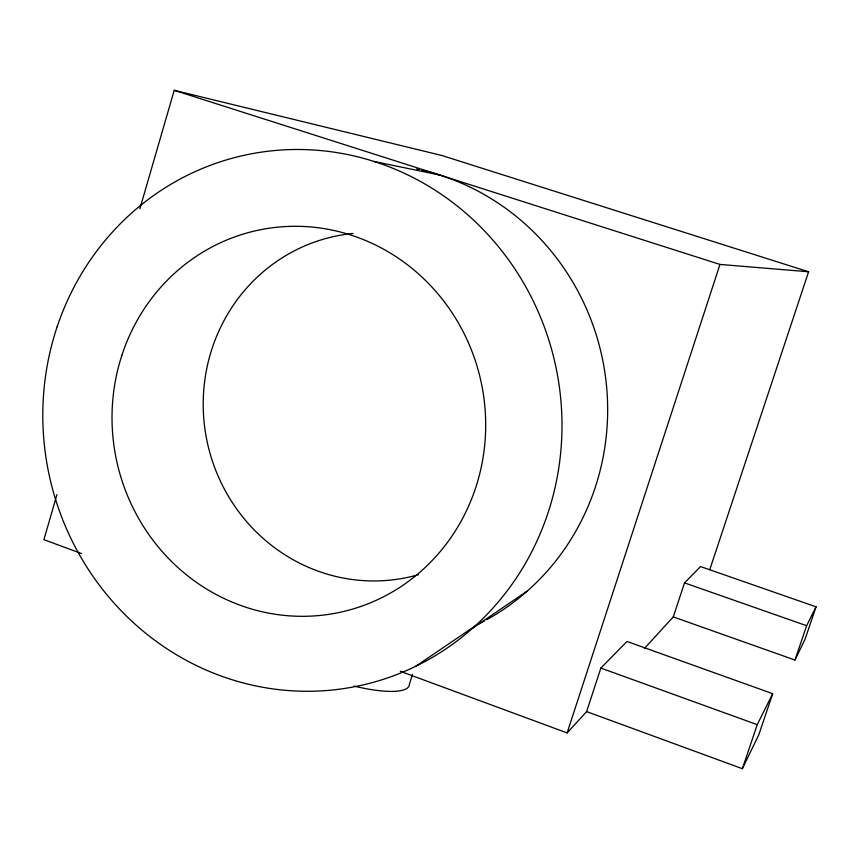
<?xml version="1.0" encoding="UTF-8"?>
<svg xmlns="http://www.w3.org/2000/svg" width="859" height="859" viewBox="0 0 859 859"><rect width="100%" height="100%" fill="white"/><g stroke="black" fill="none" stroke-linecap="round" stroke-linejoin="round"><path stroke-width="1.29" d="M56.962 494.612L43.895 539.667L81.541 553.583M139.867 208.769L174.227 90.313L441.88 155.511L808.598 271.777L709.738 569.742M412.535 674.315L409.367 684.387A68.86 17.191 17.1 0 1 353.854 686.051M400.294 671.298L567.123 732.91L719.971 264.432L808.598 271.777M586.622 711.606L600.86 668.077L626.984 641.469L772.703 693.685L758.83 734.692L742.359 768.687L586.622 711.606L567.123 732.91M673.273 616.912L684.516 582.885L700.547 566.553L816.05 606.83L805.044 639.289L794.983 660.045L673.273 616.912L644.379 648.491M742.359 768.687L757.241 724.663L772.703 693.685M794.983 660.045L806.622 625.706L816.05 606.83M415.713 666.294L476.283 625.18M472.804 628.069L527.555 590.842M374.17 161.503L439.776 175.032M174.227 90.313L719.971 264.432M684.516 582.885L806.622 625.706M600.86 668.077L757.241 724.663M416.755 168.987A242.238 233.143 78.3 0 1 419.353 169.545M421.941 170.125A242.238 233.143 78.3 0 1 605.08 373.858A242.238 233.143 78.3 0 1 486.903 619.64M484.551 620.928A242.238 233.143 78.3 0 1 478.656 623.999M418.516 574.66A174.377 167.806 78.3 0 1 206.439 438.208A174.377 167.806 78.3 0 1 353.146 233.465M121.86 355.368A195.38 186.446 78.1 0 0 335.536 613.208A195.38 186.446 78.1 0 0 439.185 295.346A195.38 186.446 78.1 0 0 121.86 355.368M57.166 326.71A271.412 259.064 78.1 0 0 351.256 687.35A271.412 259.064 78.1 0 0 498.778 247.091A271.412 259.064 78.1 0 0 57.166 326.71"/></g></svg>
